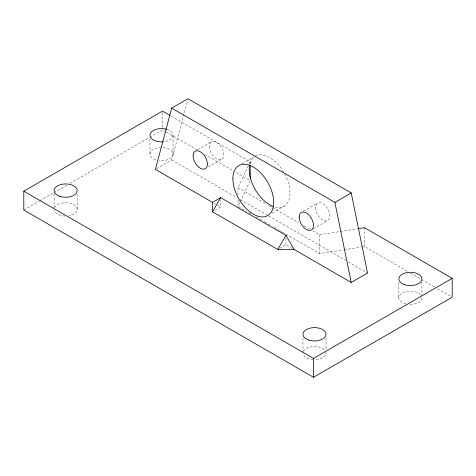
<?xml version="1.0" encoding="UTF-8"?>
<svg xmlns="http://www.w3.org/2000/svg" width="476" height="476" viewBox="0 0 476 476"><rect width="100%" height="100%" fill="white"/><g stroke="black" fill="none" stroke-linecap="round" stroke-linejoin="round"><path stroke-width="0.36" stroke-dasharray="2.38 1.78" d="M156.634 168.671L171.699 159.972L187.639 100.15M238 194.898L238 187.651L250.239 161.739L170.842 115.9M239.88 202.508L238 206.495L238 199.974M240.196 201.842L250.239 180.582L234.87 171.711M23.8 210.029L39.211 201.128M39.853 200.759L53.342 192.97M53.984 192.601L66.83 185.188M70.037 183.331L149.036 137.725M149.678 137.356L162.518 129.936L165.719 131.787M197.724 149.779L211.528 141.806M208.446 166.903L221.632 159.293M242.016 163.798L253.94 156.913M215.009 210.344L220.662 207.084L220.662 199.837M272.117 213.04L284.047 206.156M303.176 211.386L317.611 203.05M313.273 228.873L327.708 220.537M279.662 248.395L285.939 244.771L292.216 248.395M312.53 230.681L319.598 234.763L357.244 228.837M282.333 232.092L319.598 253.607L343.488 249.846M344.213 249.733L360.862 247.109M361.587 246.996L364.479 246.538L407.379 271.308M166.362 132.155L197.094 149.898M204.781 154.337L234.234 171.342M410.58 273.159L420.826 279.073M421.468 279.442L434.909 287.201M437.474 288.682L450.921 296.447M238 187.651L266.911 204.341M269.481 205.828L272.052 207.31M272.694 207.679L299.041 222.893M304.182 225.856L309.959 229.2M171.699 159.972L237.197 197.784M240.404 199.64L268.012 215.58M268.654 215.949L345.707 260.437M348.277 261.919L367.537 273.04M238.643 206.864L246.354 211.32M248.924 212.802L250.852 213.914M255.993 216.883L261.776 220.221M264.341 221.703L270.124 225.041M273.98 227.266L279.12 230.235M279.763 230.604L281.691 231.723M213.754 203.097L216.895 204.912M217.52 205.269L220.662 207.084M421.92 281.828L421.92 296.322M398.84 282.554L398.84 297.774M364.479 227.695L364.479 246.538M326.042 337.906L326.042 349.503M319.598 234.763L319.598 253.607M302.962 337.906L302.962 351.681M285.939 238.25L285.939 244.771M250.239 161.739L250.239 163.911M173.038 135.238L173.038 154.081M162.518 112.544L162.518 127.764M149.958 138.861L149.958 154.081M77.16 194.22L77.16 209.44M54.08 193.494L54.08 207.262M54.472 207.715A11.537 6.664 0 0 1 73.78 204.728A11.537 6.664 0 0 1 68.609 215.878M65.022 216.092A11.537 6.664 0 0 1 54.08 209.44M155.729 159.853A11.537 6.664 0 0 1 154.718 148.69A11.537 6.664 0 0 1 172.788 152.701A11.537 6.664 0 0 1 159.097 160.602M325.649 351.407A11.537 6.664 0 0 1 314.499 359.791M313.297 359.755A11.537 6.664 0 0 1 303.004 353.71M303.355 351.407A11.537 6.664 0 0 1 312.994 346.522A11.537 6.664 0 0 1 324.495 349.8M421.92 297.774A11.537 6.664 0 0 1 409.176 304.402M405.963 303.926A11.537 6.664 0 0 1 401.702 293.383A11.537 6.664 0 0 1 420.373 294.442M167.272 129.466A11.537 6.664 0 0 1 172.943 136.106A11.537 6.664 0 0 1 164.488 141.675M284.713 174.032A28.852 16.654 60 0 1 274.902 206.971M249.918 163.696A28.852 16.654 60 0 1 253.994 157.009M255.195 156.188A28.852 16.654 60 0 1 283.702 172.258M209.44 146.429A10.097 5.831 60 0 0 220.15 159.752A10.097 5.831 60 0 0 220.15 145.472A10.097 5.831 60 0 0 209.44 146.429M315.523 207.673A10.097 5.831 60 0 0 326.233 220.995A10.097 5.831 60 0 0 326.233 206.715A10.097 5.831 60 0 0 315.523 207.673"/><path stroke-width="0.71" d="M171.699 108.147L155.378 169.396L212.498 202.371L220.662 197.659L285.939 235.352L294.103 249.483L351.223 282.464L367.537 273.04L351.223 192.947L188.02 98.728L171.699 108.147L334.902 202.371L351.223 282.464M294.103 249.483L277.782 249.483L212.498 211.796L220.662 197.659M277.782 249.483L285.939 235.352M357.964 228.718L364.479 227.695L452.2 278.341L452.2 297.185L313.482 377.272L23.8 210.029L23.8 191.185L162.518 111.092L170.206 115.531M334.902 202.371L351.223 192.947M23.8 191.185L313.482 358.428L452.2 278.341M313.482 358.428L313.482 377.272M250.239 165.362L250.239 178.411M212.498 202.371L212.498 211.796M163.31 141.818A11.537 6.664 0 0 1 150.089 134.238A11.537 6.664 0 0 1 166.606 129.264M273.605 206.572A28.852 16.654 60 0 1 249.614 165.017M308.728 340.054A11.537 6.664 0 0 0 326.042 334.283A11.537 6.664 0 0 0 308.728 328.511A11.537 6.664 0 0 0 308.728 340.054M404.612 284.696A11.537 6.664 0 0 0 421.92 278.93A11.537 6.664 0 0 0 404.612 273.159A11.537 6.664 0 0 0 404.612 284.696M59.851 196.362A11.537 6.664 0 0 0 77.16 190.596A11.537 6.664 0 0 0 59.851 184.825A11.537 6.664 0 0 0 59.851 196.362M193.119 155.848A10.097 5.831 60 0 0 203.829 169.17A10.097 5.831 60 0 0 203.829 154.89A10.097 5.831 60 0 0 193.119 155.848M299.202 217.092A10.097 5.831 60 0 0 309.912 230.42A10.097 5.831 60 0 0 309.912 216.14A10.097 5.831 60 0 0 299.202 217.092M232.901 178.815A28.852 16.654 60 0 0 263.502 216.883A28.852 16.654 60 0 0 263.502 176.084A28.852 16.654 60 0 0 232.901 178.815"/></g></svg>
